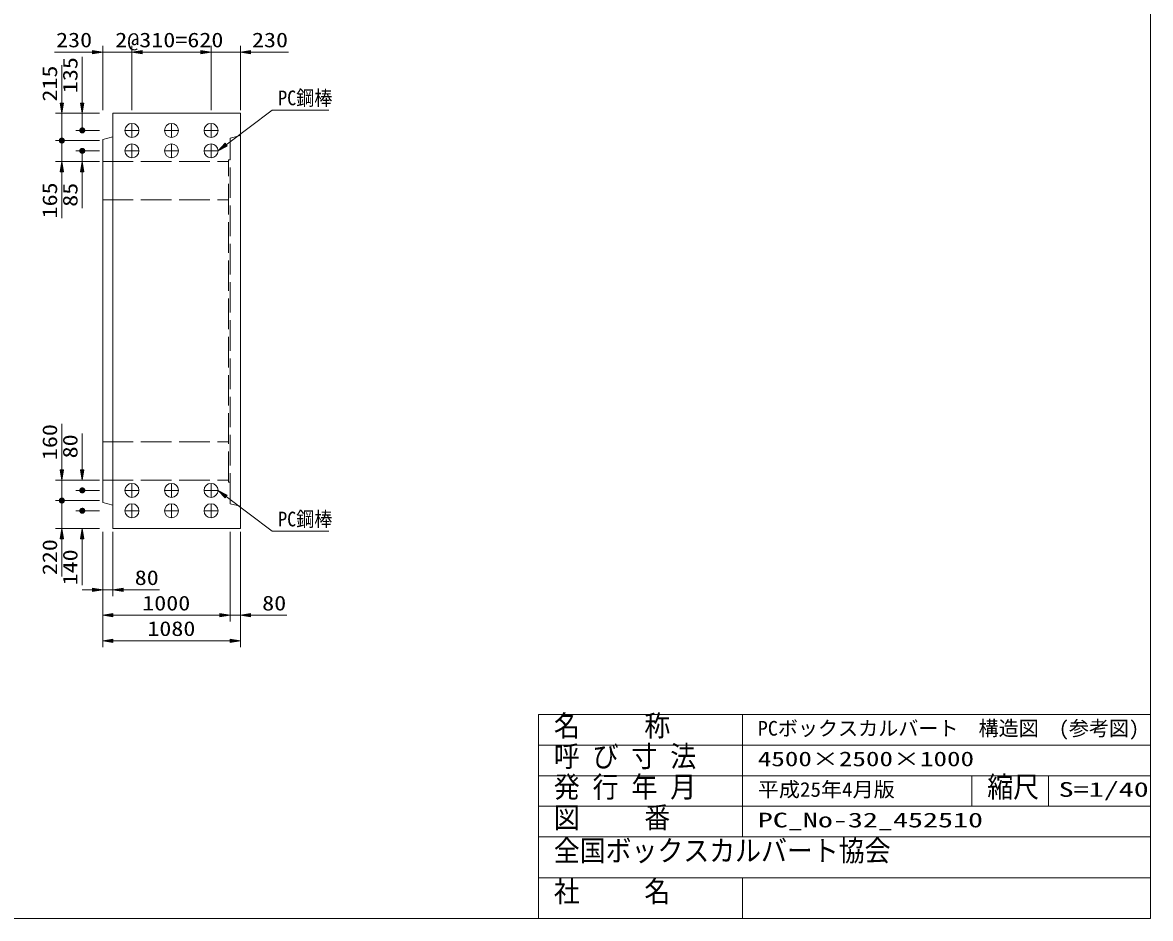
# Model space of a CAD drawing. Units: millimetres on the paper. Extents: x 18 to 410, y 10 to 287.
# Drawn here: x 188.8 to 410, y 10 to 185.8 of the extents above; entities that cross this region are included whole.
import ezdxf
from ezdxf.enums import TextEntityAlignment as Align

# ---------------------------------------------------------------- set-up
doc = ezdxf.new("R2010")
doc.units = ezdxf.units.MM
doc.linetypes.add('DASHED', pattern=[7.5, 6, -1.5])
for name, color, linetype, lineweight in [('0_7', 7, 'Continuous', 13), ('Layer1', 3, 'Continuous', 13), ('Layer3', 7, 'Continuous', 13), ('Layer4', 4, 'DASHED', 13), ('Layer7', 9, 'Continuous', 13)]:
    doc.layers.add(name, color=color, linetype=linetype, lineweight=lineweight)
doc.styles.add('ＭＳ ゴシック', font='')
doc.styles.get('ＭＳ ゴシック').set_extended_font_data('MS Gothic')

msp = doc.modelspace()

# ---------------------------------------------------------------- hatches: boundary and pattern name
at = {"layer": 'Layer1'}
for points in [[(202.519, 179.658), (202.519, 180.325), (204.519, 179.992)], [(212.269, 180.325), (212.269, 179.658), (210.269, 179.992)], [(223.769, 179.658), (223.769, 180.325), (225.769, 179.992)], [(233.519, 180.325), (233.519, 179.658), (231.519, 179.992)], [(196.185, 169.992), (196.852, 169.992), (196.519, 167.992)], [(200.185, 169.992), (200.852, 169.992), (200.519, 167.992)], [(200.549, 165.099), (200.459, 165.093), (200.399, 165.082), (200.342, 165.063), (200.288, 165.037), (200.237, 165.005), (200.19, 164.967), (200.149, 164.923), (200.113, 164.874), (200.084, 164.821), (200.062, 164.765), (200.047, 164.707), (200.04, 164.647), (200.04, 164.587), (200.047, 164.527), (200.062, 164.468), (200.084, 164.412), (200.113, 164.359), (200.149, 164.311), (200.19, 164.267), (200.237, 164.228), (200.288, 164.196), (200.342, 164.17), (200.399, 164.152), (200.488, 164.135), (200.519, 164.137), (200.519, 164.617)], [(200.488, 164.135), (200.579, 164.14), (200.638, 164.152), (200.695, 164.17), (200.75, 164.196), (200.801, 164.228), (200.847, 164.267), (200.889, 164.311), (200.924, 164.359), (200.953, 164.412), (200.975, 164.468), (200.99, 164.527), (200.998, 164.587), (200.998, 164.647), (200.99, 164.707), (200.975, 164.765), (200.953, 164.821), (200.924, 164.874), (200.889, 164.923), (200.847, 164.967), (200.801, 165.005), (200.75, 165.037), (200.695, 165.063), (200.638, 165.082), (200.549, 165.099), (200.519, 165.097), (200.519, 164.617)], [(196.549, 163.099), (196.459, 163.093), (196.399, 163.082), (196.342, 163.063), (196.288, 163.037), (196.237, 163.005), (196.19, 162.967), (196.149, 162.923), (196.113, 162.874), (196.084, 162.821), (196.062, 162.765), (196.047, 162.707), (196.04, 162.647), (196.04, 162.587), (196.047, 162.527), (196.062, 162.468), (196.084, 162.412), (196.113, 162.359), (196.149, 162.311), (196.19, 162.267), (196.237, 162.228), (196.288, 162.196), (196.342, 162.17), (196.399, 162.152), (196.488, 162.135), (196.519, 162.137), (196.519, 162.617)], [(196.488, 162.135), (196.579, 162.14), (196.638, 162.152), (196.695, 162.17), (196.75, 162.196), (196.801, 162.228), (196.847, 162.267), (196.889, 162.311), (196.924, 162.359), (196.953, 162.412), (196.975, 162.468), (196.99, 162.527), (196.998, 162.587), (196.998, 162.647), (196.99, 162.707), (196.975, 162.765), (196.953, 162.821), (196.924, 162.874), (196.889, 162.923), (196.847, 162.967), (196.801, 163.005), (196.75, 163.037), (196.695, 163.063), (196.638, 163.082), (196.549, 163.099), (196.519, 163.097), (196.519, 162.617)], [(228.942, 161.553), (227.144, 160.617), (228.541, 162.086)], [(200.549, 161.099), (200.459, 161.093), (200.399, 161.082), (200.342, 161.063), (200.288, 161.037), (200.237, 161.005), (200.19, 160.967), (200.149, 160.923), (200.113, 160.874), (200.084, 160.821), (200.062, 160.765), (200.047, 160.707), (200.04, 160.647), (200.04, 160.587), (200.047, 160.527), (200.062, 160.468), (200.084, 160.412), (200.113, 160.359), (200.149, 160.311), (200.19, 160.267), (200.237, 160.228), (200.288, 160.196), (200.342, 160.17), (200.399, 160.152), (200.488, 160.135), (200.519, 160.137), (200.519, 160.617)], [(200.488, 160.135), (200.579, 160.14), (200.638, 160.152), (200.695, 160.17), (200.75, 160.196), (200.801, 160.228), (200.847, 160.267), (200.889, 160.311), (200.924, 160.359), (200.953, 160.412), (200.975, 160.468), (200.99, 160.527), (200.998, 160.587), (200.998, 160.647), (200.99, 160.707), (200.975, 160.765), (200.953, 160.821), (200.924, 160.874), (200.889, 160.923), (200.847, 160.967), (200.801, 161.005), (200.75, 161.037), (200.695, 161.063), (200.638, 161.082), (200.549, 161.099), (200.519, 161.097), (200.519, 160.617)], [(196.185, 156.492), (196.852, 156.492), (196.519, 158.492)], [(200.185, 156.492), (200.852, 156.492), (200.519, 158.492)], [(196.185, 97.992), (196.852, 97.992), (196.519, 95.992)], [(200.185, 97.992), (200.852, 97.992), (200.519, 95.992)], [(200.549, 94.474), (200.459, 94.468), (200.399, 94.457), (200.342, 94.438), (200.288, 94.412), (200.237, 94.38), (200.19, 94.342), (200.149, 94.298), (200.113, 94.249), (200.084, 94.196), (200.062, 94.14), (200.047, 94.082), (200.04, 94.022), (200.04, 93.962), (200.047, 93.902), (200.062, 93.843), (200.084, 93.787), (200.113, 93.734), (200.149, 93.686), (200.19, 93.642), (200.237, 93.603), (200.288, 93.571), (200.342, 93.545), (200.399, 93.527), (200.488, 93.51), (200.519, 93.512), (200.519, 93.992)], [(200.488, 93.51), (200.579, 93.515), (200.638, 93.527), (200.695, 93.545), (200.75, 93.571), (200.801, 93.603), (200.847, 93.642), (200.889, 93.686), (200.924, 93.734), (200.953, 93.787), (200.975, 93.843), (200.99, 93.902), (200.998, 93.962), (200.998, 94.022), (200.99, 94.082), (200.975, 94.14), (200.953, 94.196), (200.924, 94.249), (200.889, 94.298), (200.847, 94.342), (200.801, 94.38), (200.75, 94.412), (200.695, 94.438), (200.638, 94.457), (200.549, 94.474), (200.519, 94.472), (200.519, 93.992)], [(228.541, 92.522), (227.144, 93.992), (228.942, 93.055)], [(196.549, 92.474), (196.459, 92.468), (196.399, 92.457), (196.342, 92.438), (196.288, 92.412), (196.237, 92.38), (196.19, 92.342), (196.149, 92.298), (196.113, 92.249), (196.084, 92.196), (196.062, 92.14), (196.047, 92.082), (196.04, 92.022), (196.04, 91.962), (196.047, 91.902), (196.062, 91.843), (196.084, 91.787), (196.113, 91.734), (196.149, 91.686), (196.19, 91.642), (196.237, 91.603), (196.288, 91.571), (196.342, 91.545), (196.399, 91.527), (196.488, 91.51), (196.519, 91.512), (196.519, 91.992)], [(196.488, 91.51), (196.579, 91.515), (196.638, 91.527), (196.695, 91.545), (196.75, 91.571), (196.801, 91.603), (196.847, 91.642), (196.889, 91.686), (196.924, 91.734), (196.953, 91.787), (196.975, 91.843), (196.99, 91.902), (196.998, 91.962), (196.998, 92.022), (196.99, 92.082), (196.975, 92.14), (196.953, 92.196), (196.924, 92.249), (196.889, 92.298), (196.847, 92.342), (196.801, 92.38), (196.75, 92.412), (196.695, 92.438), (196.638, 92.457), (196.549, 92.474), (196.519, 92.472), (196.519, 91.992)], [(200.549, 90.474), (200.459, 90.468), (200.399, 90.457), (200.342, 90.438), (200.288, 90.412), (200.237, 90.38), (200.19, 90.342), (200.149, 90.298), (200.113, 90.249), (200.084, 90.196), (200.062, 90.14), (200.047, 90.082), (200.04, 90.022), (200.04, 89.962), (200.047, 89.902), (200.062, 89.843), (200.084, 89.787), (200.113, 89.734), (200.149, 89.686), (200.19, 89.642), (200.237, 89.603), (200.288, 89.571), (200.342, 89.545), (200.399, 89.527), (200.488, 89.51), (200.519, 89.512), (200.519, 89.992)], [(200.488, 89.51), (200.579, 89.515), (200.638, 89.527), (200.695, 89.545), (200.75, 89.571), (200.801, 89.603), (200.847, 89.642), (200.889, 89.686), (200.924, 89.734), (200.953, 89.787), (200.975, 89.843), (200.99, 89.902), (200.998, 89.962), (200.998, 90.022), (200.99, 90.082), (200.975, 90.14), (200.953, 90.196), (200.924, 90.249), (200.889, 90.298), (200.847, 90.342), (200.801, 90.38), (200.75, 90.412), (200.695, 90.438), (200.638, 90.457), (200.549, 90.474), (200.519, 90.472), (200.519, 89.992)], [(196.852, 84.492), (196.185, 84.492), (196.519, 86.492)], [(200.185, 84.492), (200.852, 84.492), (200.519, 86.492)], [(202.519, 74.825), (202.519, 74.158), (204.519, 74.492)], [(208.519, 74.825), (208.519, 74.158), (206.519, 74.492)], [(206.519, 69.825), (206.519, 69.158), (204.519, 69.492)], [(227.519, 69.825), (227.519, 69.158), (229.519, 69.492)], [(227.519, 69.825), (227.519, 69.158), (229.519, 69.492)], [(233.519, 69.825), (233.519, 69.158), (231.519, 69.492)], [(206.519, 64.825), (206.519, 64.158), (204.519, 64.492)], [(229.519, 64.825), (229.519, 64.158), (231.519, 64.492)]]:
    msp.add_hatch(color=256, dxfattribs=at).paths.add_polyline_path(points)

# ---------------------------------------------------------------- linework, layer by layer
at = {"layer": '0_7'}
for p, q in [((410, 10), (410, 287)), ((290, 10), (290, 50)), ((290, 50), (410, 50)), ((290, 10), (290, 50)), ((290, 50), (410, 50)), ((330, 26), (330, 50)), ((290, 44), (410, 44)), ((290, 38), (410, 38)), ((375, 32), (375, 38)), ((390, 32), (390, 38)), ((290, 32), (410, 32)), ((290, 26), (410, 26)), ((290, 18), (410, 18)), ((330, 10), (330, 18)), ((18, 10), (410, 10))]:
    msp.add_line(p, q, dxfattribs=at)
at = {"layer": 'Layer1'}
for p, q in [((204.519, 179.992), (195.097, 179.992)), ((204.519, 179.992), (198.519, 179.992)), ((204.519, 168.617), (204.519, 181.242)), ((204.519, 179.992), (206.519, 179.992)), ((208.269, 179.992), (206.269, 179.992)), ((210.269, 179.992), (206.519, 179.992)), ((210.269, 179.992), (208.269, 179.992)), ((210.269, 168.617), (210.269, 181.242)), ((210.269, 168.617), (210.269, 181.242)), ((210.269, 179.992), (225.769, 179.992)), ((210.269, 179.992), (216.269, 179.992)), ((225.769, 179.992), (219.769, 179.992)), ((225.769, 168.617), (225.769, 181.242)), ((225.769, 168.617), (225.769, 181.242)), ((225.769, 179.992), (229.519, 179.992)), ((225.769, 179.992), (227.769, 179.992)), ((227.769, 179.992), (229.769, 179.992)), ((231.519, 179.992), (229.519, 179.992)), ((231.519, 168.617), (231.519, 181.242)), ((231.519, 179.992), (240.94, 179.992)), ((231.519, 179.992), (237.519, 179.992)), ((196.519, 167.992), (196.519, 177.413)), ((200.519, 164.617), (200.519, 179.07)), ((196.519, 167.992), (196.519, 173.992)), ((228.741, 161.82), (237.769, 168.617)), ((237.769, 168.617), (238.769, 168.617)), ((238.769, 168.617), (248.857, 168.617)), ((203.894, 167.992), (195.269, 167.992)), ((196.519, 167.992), (196.519, 165.992)), ((196.519, 158.492), (196.519, 165.992)), ((203.894, 167.992), (199.269, 167.992)), ((196.519, 162.617), (196.519, 164.617)), ((203.894, 164.617), (199.269, 164.617)), ((203.894, 162.617), (195.269, 162.617)), ((203.894, 162.617), (195.269, 162.617)), ((203.894, 160.617), (199.269, 160.617)), ((200.519, 160.617), (200.519, 149.356)), ((203.894, 158.492), (195.269, 158.492)), ((203.894, 158.492), (199.269, 158.492)), ((196.519, 156.492), (196.519, 147.413)), ((196.519, 91.992), (196.519, 107.07)), ((200.519, 97.992), (200.519, 105.127)), ((203.894, 95.992), (195.269, 95.992)), ((203.894, 95.992), (199.269, 95.992)), ((203.894, 93.992), (199.269, 93.992)), ((203.894, 91.992), (195.269, 91.992)), ((203.894, 91.992), (195.269, 91.992)), ((196.519, 91.992), (196.519, 89.992)), ((228.741, 92.789), (237.769, 85.992)), ((196.519, 89.992), (196.519, 88.492)), ((196.519, 86.492), (196.519, 88.492)), ((203.894, 89.992), (199.269, 89.992)), ((203.894, 86.492), (195.269, 86.492)), ((196.519, 86.492), (196.519, 77.07)), ((196.519, 86.492), (196.519, 80.492)), ((203.894, 86.492), (199.269, 86.492)), ((200.519, 84.492), (200.519, 75.413)), ((204.519, 85.867), (204.519, 73.242)), ((204.519, 85.867), (204.519, 68.242)), ((204.519, 85.867), (204.519, 63.242)), ((206.519, 85.867), (206.519, 73.242)), ((229.519, 85.867), (229.519, 68.242)), ((229.519, 85.867), (229.519, 68.242)), ((231.519, 85.867), (231.519, 68.242)), ((231.519, 85.867), (231.519, 63.242)), ((237.769, 85.992), (238.769, 85.992)), ((238.769, 85.992), (248.857, 85.992)), ((202.519, 74.492), (200.519, 74.492)), ((204.519, 74.492), (206.519, 74.492)), ((208.519, 74.492), (215.654, 74.492)), ((206.519, 69.492), (227.519, 69.492)), ((227.519, 69.492), (225.519, 69.492)), ((229.519, 69.492), (231.519, 69.492)), ((233.519, 69.492), (240.654, 69.492)), ((206.519, 64.492), (229.519, 64.492))]:
    msp.add_line(p, q, dxfattribs=at)
for points in [[(202.519, 179.658), (202.519, 180.325), (204.519, 179.992)], [(212.269, 180.325), (212.269, 179.658), (210.269, 179.992)], [(223.769, 179.658), (223.769, 180.325), (225.769, 179.992)], [(233.519, 180.325), (233.519, 179.658), (231.519, 179.992)], [(196.185, 169.992), (196.852, 169.992), (196.519, 167.992)], [(200.185, 169.992), (200.852, 169.992), (200.519, 167.992)], [(200.549, 165.099), (200.459, 165.093), (200.399, 165.082), (200.342, 165.063), (200.288, 165.037), (200.237, 165.005), (200.19, 164.967), (200.149, 164.923), (200.113, 164.874), (200.084, 164.821), (200.062, 164.765), (200.047, 164.707), (200.04, 164.647), (200.04, 164.587), (200.047, 164.527), (200.062, 164.468), (200.084, 164.412), (200.113, 164.359), (200.149, 164.311), (200.19, 164.267), (200.237, 164.228), (200.288, 164.196), (200.342, 164.17), (200.399, 164.152), (200.488, 164.135), (200.519, 164.137), (200.519, 164.617)], [(200.488, 164.135), (200.579, 164.14), (200.638, 164.152), (200.695, 164.17), (200.75, 164.196), (200.801, 164.228), (200.847, 164.267), (200.889, 164.311), (200.924, 164.359), (200.953, 164.412), (200.975, 164.468), (200.99, 164.527), (200.998, 164.587), (200.998, 164.647), (200.99, 164.707), (200.975, 164.765), (200.953, 164.821), (200.924, 164.874), (200.889, 164.923), (200.847, 164.967), (200.801, 165.005), (200.75, 165.037), (200.695, 165.063), (200.638, 165.082), (200.549, 165.099), (200.519, 165.097), (200.519, 164.617)], [(196.549, 163.099), (196.459, 163.093), (196.399, 163.082), (196.342, 163.063), (196.288, 163.037), (196.237, 163.005), (196.19, 162.967), (196.149, 162.923), (196.113, 162.874), (196.084, 162.821), (196.062, 162.765), (196.047, 162.707), (196.04, 162.647), (196.04, 162.587), (196.047, 162.527), (196.062, 162.468), (196.084, 162.412), (196.113, 162.359), (196.149, 162.311), (196.19, 162.267), (196.237, 162.228), (196.288, 162.196), (196.342, 162.17), (196.399, 162.152), (196.488, 162.135), (196.519, 162.137), (196.519, 162.617)], [(196.488, 162.135), (196.579, 162.14), (196.638, 162.152), (196.695, 162.17), (196.75, 162.196), (196.801, 162.228), (196.847, 162.267), (196.889, 162.311), (196.924, 162.359), (196.953, 162.412), (196.975, 162.468), (196.99, 162.527), (196.998, 162.587), (196.998, 162.647), (196.99, 162.707), (196.975, 162.765), (196.953, 162.821), (196.924, 162.874), (196.889, 162.923), (196.847, 162.967), (196.801, 163.005), (196.75, 163.037), (196.695, 163.063), (196.638, 163.082), (196.549, 163.099), (196.519, 163.097), (196.519, 162.617)], [(228.942, 161.553), (227.144, 160.617), (228.541, 162.086)], [(200.549, 161.099), (200.459, 161.093), (200.399, 161.082), (200.342, 161.063), (200.288, 161.037), (200.237, 161.005), (200.19, 160.967), (200.149, 160.923), (200.113, 160.874), (200.084, 160.821), (200.062, 160.765), (200.047, 160.707), (200.04, 160.647), (200.04, 160.587), (200.047, 160.527), (200.062, 160.468), (200.084, 160.412), (200.113, 160.359), (200.149, 160.311), (200.19, 160.267), (200.237, 160.228), (200.288, 160.196), (200.342, 160.17), (200.399, 160.152), (200.488, 160.135), (200.519, 160.137), (200.519, 160.617)], [(200.488, 160.135), (200.579, 160.14), (200.638, 160.152), (200.695, 160.17), (200.75, 160.196), (200.801, 160.228), (200.847, 160.267), (200.889, 160.311), (200.924, 160.359), (200.953, 160.412), (200.975, 160.468), (200.99, 160.527), (200.998, 160.587), (200.998, 160.647), (200.99, 160.707), (200.975, 160.765), (200.953, 160.821), (200.924, 160.874), (200.889, 160.923), (200.847, 160.967), (200.801, 161.005), (200.75, 161.037), (200.695, 161.063), (200.638, 161.082), (200.549, 161.099), (200.519, 161.097), (200.519, 160.617)], [(196.185, 156.492), (196.852, 156.492), (196.519, 158.492)], [(200.185, 156.492), (200.852, 156.492), (200.519, 158.492)], [(196.185, 97.992), (196.852, 97.992), (196.519, 95.992)], [(200.185, 97.992), (200.852, 97.992), (200.519, 95.992)], [(200.549, 94.474), (200.459, 94.468), (200.399, 94.457), (200.342, 94.438), (200.288, 94.412), (200.237, 94.38), (200.19, 94.342), (200.149, 94.298), (200.113, 94.249), (200.084, 94.196), (200.062, 94.14), (200.047, 94.082), (200.04, 94.022), (200.04, 93.962), (200.047, 93.902), (200.062, 93.843), (200.084, 93.787), (200.113, 93.734), (200.149, 93.686), (200.19, 93.642), (200.237, 93.603), (200.288, 93.571), (200.342, 93.545), (200.399, 93.527), (200.488, 93.51), (200.519, 93.512), (200.519, 93.992)], [(200.488, 93.51), (200.579, 93.515), (200.638, 93.527), (200.695, 93.545), (200.75, 93.571), (200.801, 93.603), (200.847, 93.642), (200.889, 93.686), (200.924, 93.734), (200.953, 93.787), (200.975, 93.843), (200.99, 93.902), (200.998, 93.962), (200.998, 94.022), (200.99, 94.082), (200.975, 94.14), (200.953, 94.196), (200.924, 94.249), (200.889, 94.298), (200.847, 94.342), (200.801, 94.38), (200.75, 94.412), (200.695, 94.438), (200.638, 94.457), (200.549, 94.474), (200.519, 94.472), (200.519, 93.992)], [(228.541, 92.522), (227.144, 93.992), (228.942, 93.055)], [(196.549, 92.474), (196.459, 92.468), (196.399, 92.457), (196.342, 92.438), (196.288, 92.412), (196.237, 92.38), (196.19, 92.342), (196.149, 92.298), (196.113, 92.249), (196.084, 92.196), (196.062, 92.14), (196.047, 92.082), (196.04, 92.022), (196.04, 91.962), (196.047, 91.902), (196.062, 91.843), (196.084, 91.787), (196.113, 91.734), (196.149, 91.686), (196.19, 91.642), (196.237, 91.603), (196.288, 91.571), (196.342, 91.545), (196.399, 91.527), (196.488, 91.51), (196.519, 91.512), (196.519, 91.992)], [(196.488, 91.51), (196.579, 91.515), (196.638, 91.527), (196.695, 91.545), (196.75, 91.571), (196.801, 91.603), (196.847, 91.642), (196.889, 91.686), (196.924, 91.734), (196.953, 91.787), (196.975, 91.843), (196.99, 91.902), (196.998, 91.962), (196.998, 92.022), (196.99, 92.082), (196.975, 92.14), (196.953, 92.196), (196.924, 92.249), (196.889, 92.298), (196.847, 92.342), (196.801, 92.38), (196.75, 92.412), (196.695, 92.438), (196.638, 92.457), (196.549, 92.474), (196.519, 92.472), (196.519, 91.992)], [(200.549, 90.474), (200.459, 90.468), (200.399, 90.457), (200.342, 90.438), (200.288, 90.412), (200.237, 90.38), (200.19, 90.342), (200.149, 90.298), (200.113, 90.249), (200.084, 90.196), (200.062, 90.14), (200.047, 90.082), (200.04, 90.022), (200.04, 89.962), (200.047, 89.902), (200.062, 89.843), (200.084, 89.787), (200.113, 89.734), (200.149, 89.686), (200.19, 89.642), (200.237, 89.603), (200.288, 89.571), (200.342, 89.545), (200.399, 89.527), (200.488, 89.51), (200.519, 89.512), (200.519, 89.992)], [(200.488, 89.51), (200.579, 89.515), (200.638, 89.527), (200.695, 89.545), (200.75, 89.571), (200.801, 89.603), (200.847, 89.642), (200.889, 89.686), (200.924, 89.734), (200.953, 89.787), (200.975, 89.843), (200.99, 89.902), (200.998, 89.962), (200.998, 90.022), (200.99, 90.082), (200.975, 90.14), (200.953, 90.196), (200.924, 90.249), (200.889, 90.298), (200.847, 90.342), (200.801, 90.38), (200.75, 90.412), (200.695, 90.438), (200.638, 90.457), (200.549, 90.474), (200.519, 90.472), (200.519, 89.992)], [(196.852, 84.492), (196.185, 84.492), (196.519, 86.492)], [(200.185, 84.492), (200.852, 84.492), (200.519, 86.492)], [(202.519, 74.825), (202.519, 74.158), (204.519, 74.492)], [(208.519, 74.825), (208.519, 74.158), (206.519, 74.492)], [(206.519, 69.825), (206.519, 69.158), (204.519, 69.492)], [(227.519, 69.825), (227.519, 69.158), (229.519, 69.492)], [(227.519, 69.825), (227.519, 69.158), (229.519, 69.492)], [(233.519, 69.825), (233.519, 69.158), (231.519, 69.492)], [(206.519, 64.825), (206.519, 64.158), (204.519, 64.492)], [(229.519, 64.825), (229.519, 64.158), (231.519, 64.492)]]:
    msp.add_lwpolyline(points, close=True, dxfattribs=at)
at = {"layer": 'Layer3'}
for p, q in [((231.519, 167.992), (206.519, 167.992)), ((206.519, 167.992), (206.519, 86.492)), ((210.269, 163.242), (210.269, 165.992)), ((218.019, 163.242), (218.019, 165.992)), ((225.769, 163.242), (225.769, 165.992)), ((231.519, 86.492), (231.519, 167.992)), ((208.894, 164.617), (211.644, 164.617)), ((216.644, 164.617), (219.394, 164.617)), ((224.394, 164.617), (227.144, 164.617)), ((204.519, 162.867), (206.519, 163.367)), ((204.519, 91.617), (204.519, 162.867)), ((210.269, 159.242), (210.269, 161.992)), ((218.019, 159.242), (218.019, 161.992)), ((225.769, 159.242), (225.769, 161.992)), ((208.894, 160.617), (211.644, 160.617)), ((216.644, 160.617), (219.394, 160.617)), ((224.394, 160.617), (227.144, 160.617)), ((210.269, 92.617), (210.269, 95.367)), ((218.019, 92.617), (218.019, 95.367)), ((225.769, 92.617), (225.769, 95.367)), ((208.894, 93.992), (211.644, 93.992)), ((216.644, 93.992), (219.394, 93.992)), ((224.394, 93.992), (227.144, 93.992)), ((206.519, 91.117), (204.519, 91.617)), ((210.269, 88.617), (210.269, 91.367)), ((218.019, 88.617), (218.019, 91.367)), ((225.769, 88.617), (225.769, 91.367)), ((208.894, 89.992), (211.644, 89.992)), ((216.644, 89.992), (219.394, 89.992)), ((224.394, 89.992), (227.144, 89.992)), ((206.519, 86.492), (231.519, 86.492))]:
    msp.add_line(p, q, dxfattribs=at)
for centre in [(210.269, 164.617), (218.019, 164.617), (225.769, 164.617), (210.269, 160.617), (218.019, 160.617), (225.769, 160.617), (210.269, 93.992), (218.019, 93.992), (225.769, 93.992), (210.269, 89.992), (218.019, 89.992), (225.769, 89.992)]:
    msp.add_circle(centre, 1.375, dxfattribs=at)
at = {"layer": 'Layer4'}
for p, q in [((229.519, 163.117), (231.519, 163.617)), ((229.519, 91.367), (229.519, 163.117)), ((204.519, 158.492), (229.219, 158.492)), ((229.219, 95.617), (229.219, 158.867)), ((229.219, 158.867), (229.519, 158.867)), ((204.519, 150.992), (229.219, 150.992)), ((204.519, 103.492), (229.219, 103.492)), ((204.519, 95.992), (229.219, 95.992)), ((229.519, 95.617), (229.219, 95.617)), ((231.519, 90.867), (229.519, 91.367))]:
    msp.add_line(p, q, dxfattribs=at)

# ---------------------------------------------------------------- texts
at = {"layer": 'Layer1', "color": 9, "style": 'ＭＳ ゴシック'}
for s, width, p in [('230', 1.2, (195.379, 180.062)), ('2@310=620', 1.2, (206.99, 180.062)), ('230', 1.2, (233.801, 180.062)), ('PC鋼棒', 0.9, (238.937, 168.687)), ('PC鋼棒', 0.9, (238.937, 86.062)), ('80', 1.2, (210.801, 74.562)), ('1000', 1.2, (212.276, 69.562)), ('80', 1.2, (235.801, 69.562)), ('1080', 1.2, (213.276, 64.562))]:
    msp.add_text(s, height=2.886, dxfattribs=dict(at, width=width)).set_placement(p, align=Align.BOTTOM_LEFT)
at = {"layer": 'Layer1', "color": 9, "style": 'ＭＳ ゴシック', "width": 1.2}
for s, p in [('215', (196.449, 170.274)), ('135', (200.449, 171.931)), ('165', (196.449, 147.352)), ('85', (200.449, 149.638)), ('160', (196.449, 99.931)), ('80', (200.449, 100.274)), ('220', (196.449, 77.352)), ('140', (200.449, 75.352))]:
    msp.add_text(s, height=2.886, rotation=90, dxfattribs=at).set_placement(p, align=Align.BOTTOM_LEFT)
at = {"layer": 'Layer7', "style": 'ＭＳ ゴシック'}
for s, height, width, p in [('名     称', 4.137, 0.9, (293, 44.5)), ('呼 び 寸 法', 4.137, 0.9, (293, 38.5)), ('4500×2500×1000', 2.886, 1.35, (333, 39)), ('発 行 年 月', 4.137, 0.9, (293, 32.5)), ('縮尺', 4.137, 0.9, (378, 32.5)), ('平成25年4月版', 2.886, 1.05, (333, 33)), ('S=1/40', 2.886, 1.5, (392, 33)), ('図     番', 4.137, 0.9, (293, 26.5)), ('PC_No-32_452510', 2.886, 1.5, (333, 27)), ('全国ボックスカルバート協会', 4.137, 0.9, (293, 20)), ('社     名', 4.137, 0.9, (293, 12))]:
    msp.add_text(s, height=height, dxfattribs=dict(at, width=width)).set_placement(p, align=Align.BOTTOM_LEFT)
msp.add_text('PCボックスカルバート\u3000構造図\u3000(参考図)', height=2.886, dxfattribs=at).set_placement((333, 45), align=Align.BOTTOM_LEFT)

doc.saveas('drawing.dxf')
